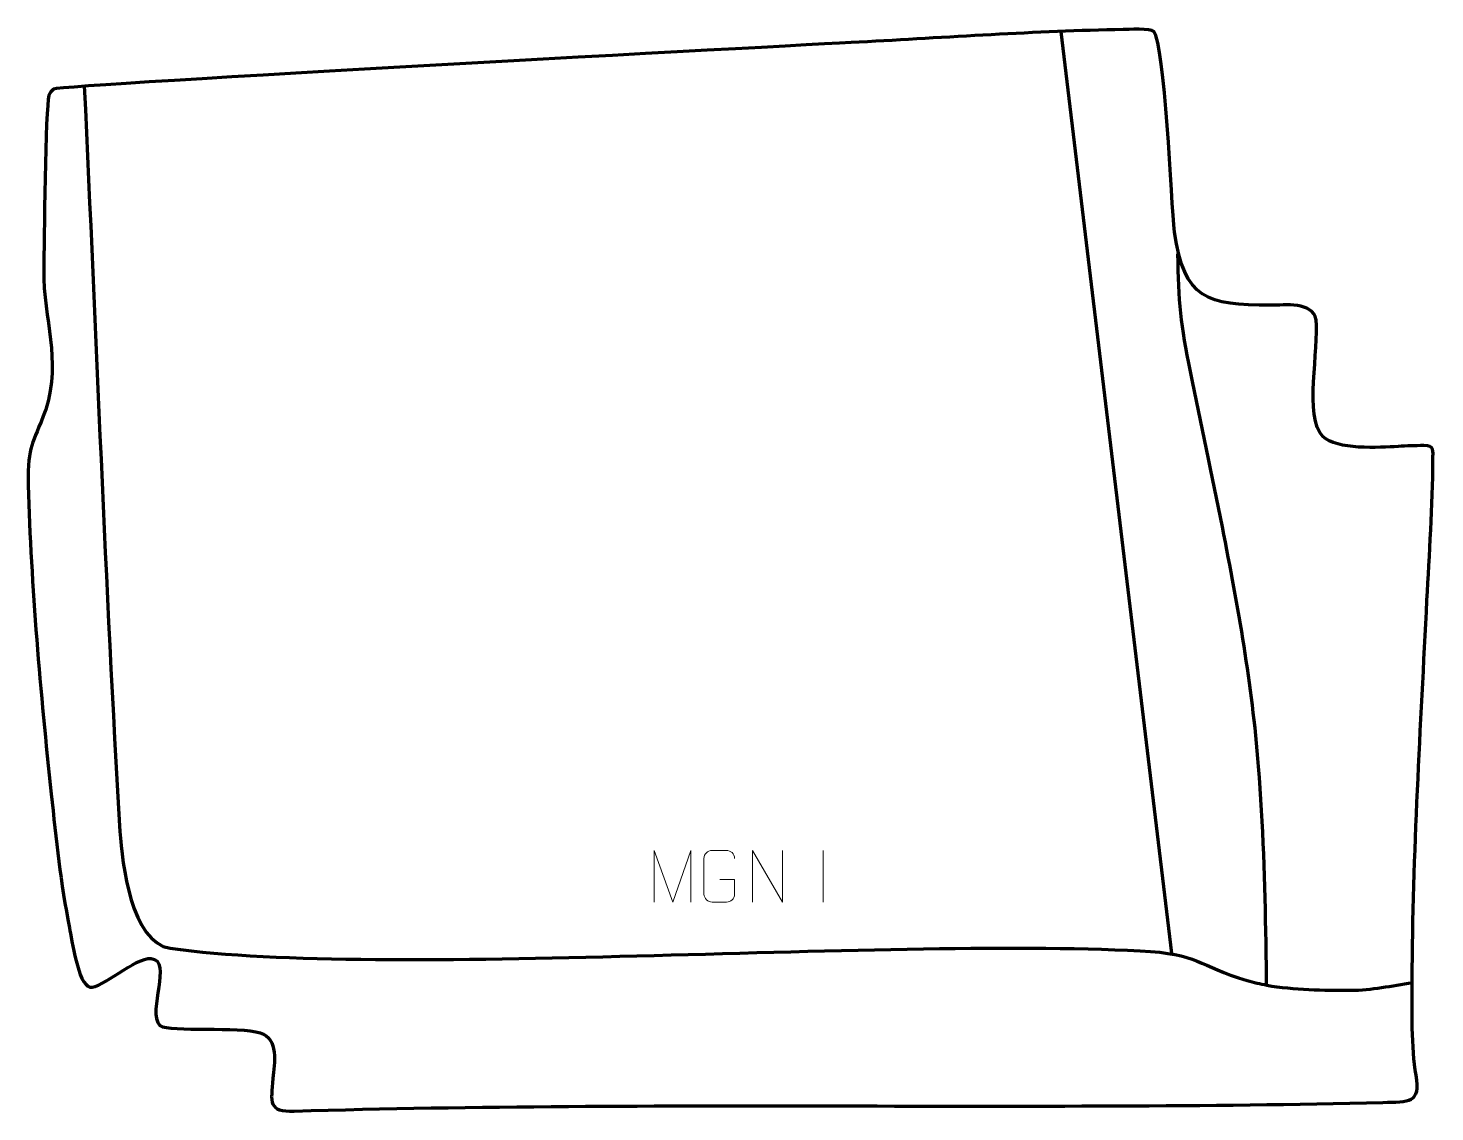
# Model space of a CAD drawing. Header units: millimetres. Extents: x -565 to 116, y 223 to 748.
import ezdxf

# ---------------------------------------------------------------- set-up
doc = ezdxf.new("R2010")
doc.units = ezdxf.units.MM
doc.header["$MEASUREMENT"] = 0
doc.layers.add('layer 1', color=7, linetype='Continuous', plot=False)
doc.layers.add('layer 2', color=7, linetype='Continuous')
doc.layers.add('layer 3', color=7, linetype='Continuous')

msp = doc.modelspace()

# ---------------------------------------------------------------- linework, layer by layer
at = {"layer": 'layer 1', "color": 250, "lineweight": 9}
for points, knots in [([(-261.7226, 324.7232), (-261.7226, 324.7232), (-261.7226, 349.6811), (-261.7226, 349.6811), (-261.7226, 349.6811), (-261.7226, 349.6811), (-252.7975, 324.7232), (-252.7975, 324.7232), (-252.7975, 324.7232), (-252.7975, 324.7232), (-244.0376, 349.6806), (-244.0376, 349.6806), (-244.0376, 349.6806), (-244.0376, 349.6806), (-244.0376, 324.7232), (-244.0376, 324.7232)], [0, 0, 0, 0, 0.2, 0.2, 0.2, 0.2, 0.4, 0.4, 0.4, 0.4, 0.6, 0.6, 0.6, 0.6, 1, 1, 1, 1]), ([(-229.9672, 335.7092), (-229.9672, 335.7092), (-222.7991, 335.7092), (-222.7991, 335.7092), (-222.7991, 335.7092), (-222.7991, 335.7092), (-222.7991, 328.5411), (-222.7991, 328.5411), (-222.7991, 328.5411), (-222.9388, 326.2177), (-224.616, 324.7381), (-226.7638, 324.7273), (-226.7638, 324.7273), (-229.0956, 324.7277), (-231.4276, 324.7277), (-233.7591, 324.7273), (-233.7591, 324.7273), (-235.684, 324.6219), (-237.6562, 326.5064), (-237.645, 328.5237), (-237.645, 328.5237), (-237.6446, 334.2938), (-237.6446, 340.0635), (-237.645, 345.8328), (-237.645, 345.8328), (-237.6408, 347.9709), (-235.894, 349.6901), (-233.7417, 349.6767), (-233.7417, 349.6767), (-231.416, 349.6767), (-229.0899, 349.6767), (-226.7638, 349.6767), (-226.7638, 349.6767), (-224.8171, 349.7121), (-222.8257, 348.2206), (-222.7991, 345.7829)], [0, 0, 0, 0, 0.1, 0.1, 0.1, 0.1, 0.2, 0.2, 0.2, 0.2, 0.3, 0.3, 0.3, 0.3, 0.4, 0.4, 0.4, 0.4, 0.5, 0.5, 0.5, 0.5, 0.6, 0.6, 0.6, 0.6, 0.7, 0.7, 0.7, 0.7, 0.8, 0.8, 0.8, 0.8, 1, 1, 1, 1]), ([(-214.2282, 324.7268), (-214.2282, 324.7268), (-214.2282, 349.6803), (-214.2282, 349.6803), (-214.2282, 349.6803), (-214.2282, 349.6803), (-199.5734, 324.7268), (-199.5734, 324.7268), (-199.5734, 324.7268), (-199.5734, 324.7268), (-199.5734, 349.6803), (-199.5734, 349.6803)], [0, 0, 0, 0, 0.25, 0.25, 0.25, 0.25, 0.5, 0.5, 0.5, 0.5, 1, 1, 1, 1])]:
    msp.add_open_spline(points, degree=3, knots=knots, dxfattribs=at)
msp.add_open_spline([(-179.9008, 349.6906), (-179.9008, 349.6906), (-179.9008, 324.7165), (-179.9008, 324.7165)], degree=3, dxfattribs=at)
at = {"layer": 'layer 2', "color": 140, "lineweight": 158}
msp.add_open_spline([(-64.7963, 746.2676), (-64.7963, 746.2676), (-11.2654, 299.9866), (-11.2654, 299.9866)], degree=3, dxfattribs=at)
for points, knots in [([(-537.7536, 719.685), (-531.939, 599.5318), (-527.6638, 478.7868), (-520.4438, 358.8076), (-520.4438, 358.8076), (-519.4265, 343.2138), (-514.944, 304.9731), (-496.0839, 302.3492), (-496.0839, 302.3492), (-391.5696, 287.8088), (-154.6293, 307.4343), (-26.4452, 301.105), (-26.4452, 301.105), (2.2705, 299.6871), (1.0829, 293.9871), (25.4197, 286.7436), (25.4197, 286.7436), (28.6047, 285.7956), (31.6611, 285.1124), (34.9156, 284.4671), (34.9156, 284.4671), (47.7263, 282.1631), (62.6108, 281.9348), (75.6594, 281.9905), (75.6594, 281.9905), (85.3809, 282.1076), (95.6005, 284.226), (105.2463, 285.6677)], [0, 0, 0, 0, 0.125, 0.125, 0.125, 0.125, 0.25, 0.25, 0.25, 0.25, 0.375, 0.375, 0.375, 0.375, 0.5, 0.5, 0.5, 0.5, 0.625, 0.625, 0.625, 0.625, 0.75, 0.75, 0.75, 0.75, 1, 1, 1, 1]), ([(-8.3147, 638.5552), (-8.1054, 615.8254), (-6.7436, 603.8691), (-2.2568, 581.5341), (-2.2568, 581.5341), (2.7838, 556.443), (8.1965, 531.4305), (13.2151, 506.3346), (13.2151, 506.3346), (21.0687, 466.7273), (27.508, 430.7953), (30.7613, 390.3928), (30.7613, 390.3928), (33.0455, 362.0249), (33.874, 333.6523), (34.3436, 305.2061), (34.3436, 305.2061), (34.449, 298.708), (34.5547, 292.2098), (34.6567, 285.7116), (34.6567, 285.7116), (34.6567, 285.7116), (34.6802, 284.212), (34.6802, 284.212)], [0, 0, 0, 0, 0.14285714, 0.14285714, 0.14285714, 0.14285714, 0.28571429, 0.28571429, 0.28571429, 0.28571429, 0.42857143, 0.42857143, 0.42857143, 0.42857143, 0.57142857, 0.57142857, 0.57142857, 0.57142857, 0.71428571, 0.71428571, 0.71428571, 0.71428571, 1, 1, 1, 1])]:
    msp.add_open_spline(points, degree=3, knots=knots, dxfattribs=at)
at = {"layer": 'layer 3', "color": 242, "lineweight": 158}
msp.add_open_spline([(-9.8586, 649.1167), (-4.9738, 616.5981), (5.6773, 613.6957), (36.8116, 613.6653), (36.8116, 613.6653), (43.4653, 613.6588), (57.2463, 615.6626), (58.7211, 606.5725), (58.7211, 606.5725), (60.4015, 592.9402), (52.8379, 559.2837), (62.0168, 550.1129), (62.0168, 550.1129), (68.5975, 543.538), (89.5205, 544.7367), (98.4407, 545.284), (98.4407, 545.284), (102.6523, 545.5424), (106.6813, 545.7035), (110.9047, 545.7234), (110.9047, 545.7234), (116.2655, 545.7107), (115.335, 543.5049), (115.3178, 538.8057), (115.3178, 538.8057), (115.2374, 516.7554), (113.5621, 492.9768), (112.4497, 470.8739), (112.4497, 470.8739), (109.3858, 409.9996), (105.6538, 347.6392), (105.2538, 286.7673), (105.2538, 286.7673), (105.1674, 273.6134), (104.8877, 253.7059), (107.1516, 240.8808), (107.1516, 240.8808), (109.6924, 227.1668), (103.5929, 228), (91.1056, 227.6965), (91.1056, 227.6965), (-79.3028, 223.5541), (-259.868, 228.7008), (-436.0889, 223.4973), (-436.0889, 223.4973), (-448.7194, 223.1243), (-447.4109, 227.5512), (-446.3781, 239.2703), (-446.3781, 239.2703), (-445.7424, 246.4828), (-443.4757, 258.6149), (-452.5365, 261.426), (-452.5365, 261.426), (-462.795, 264.6086), (-495.7818, 261.6213), (-501.2117, 264.8885), (-501.2117, 264.8885), (-507.4293, 271.9647), (-494.8394, 296.46), (-505.3875, 297.3969), (-505.3875, 297.3969), (-512.7959, 298.055), (-529.5582, 282.5293), (-535.0071, 283.5723), (-535.0071, 283.5723), (-540.7739, 284.6761), (-543.8656, 306.8167), (-544.9308, 312.2165), (-544.9308, 312.2165), (-549.1215, 333.4607), (-551.4273, 355.5321), (-553.7289, 377.0698), (-553.7289, 377.0698), (-558.9342, 425.7702), (-563.5201, 477.7426), (-564.9183, 526.5253), (-564.9183, 526.5253), (-564.9046, 547.651), (-563.0749, 544.641), (-556.393, 563.2048), (-556.393, 563.2048), (-548.655, 588.31), (-557.6426, 605.9484), (-557.3525, 631.0398), (-557.3525, 631.0398), (-557.2063, 642.3416), (-556.662, 709.6061), (-554.8214, 715.1974), (-554.8214, 715.1974), (-554.3455, 716.643), (-553.589, 717.6233), (-552.6362, 718.2934), (-552.6362, 718.2934), (-547.552, 720.4792), (-194.1997, 739.4327), (-162.452, 741.0644), (-162.452, 741.0644), (-120.1719, 743.2961), (-76.9313, 746.4124), (-34.6944, 747.1424), (-34.6944, 747.1424), (-32.6506, 747.1777), (-21.1056, 747.8453), (-19.8289, 746.2769), (-19.8289, 746.2769), (-14.4164, 739.628), (-11.3511, 663.9091), (-9.8586, 649.1167)], degree=3, knots=[0, 0, 0, 0, 0.03571429, 0.03571429, 0.03571429, 0.03571429, 0.07142857, 0.07142857, 0.07142857, 0.07142857, 0.10714286, 0.10714286, 0.10714286, 0.10714286, 0.14285714, 0.14285714, 0.14285714, 0.14285714, 0.17857143, 0.17857143, 0.17857143, 0.17857143, 0.21428571, 0.21428571, 0.21428571, 0.21428571, 0.25, 0.25, 0.25, 0.25, 0.28571429, 0.28571429, 0.28571429, 0.28571429, 0.32142857, 0.32142857, 0.32142857, 0.32142857, 0.35714286, 0.35714286, 0.35714286, 0.35714286, 0.39285714, 0.39285714, 0.39285714, 0.39285714, 0.42857143, 0.42857143, 0.42857143, 0.42857143, 0.46428571, 0.46428571, 0.46428571, 0.46428571, 0.5, 0.5, 0.5, 0.5, 0.53571429, 0.53571429, 0.53571429, 0.53571429, 0.57142857, 0.57142857, 0.57142857, 0.57142857, 0.60714286, 0.60714286, 0.60714286, 0.60714286, 0.64285714, 0.64285714, 0.64285714, 0.64285714, 0.67857143, 0.67857143, 0.67857143, 0.67857143, 0.71428571, 0.71428571, 0.71428571, 0.71428571, 0.75, 0.75, 0.75, 0.75, 0.78571429, 0.78571429, 0.78571429, 0.78571429, 0.82142857, 0.82142857, 0.82142857, 0.82142857, 0.85714286, 0.85714286, 0.85714286, 0.85714286, 0.89285714, 0.89285714, 0.89285714, 0.89285714, 0.92857143, 0.92857143, 0.92857143, 0.92857143, 1, 1, 1, 1], dxfattribs=at)

doc.saveas('drawing.dxf')
